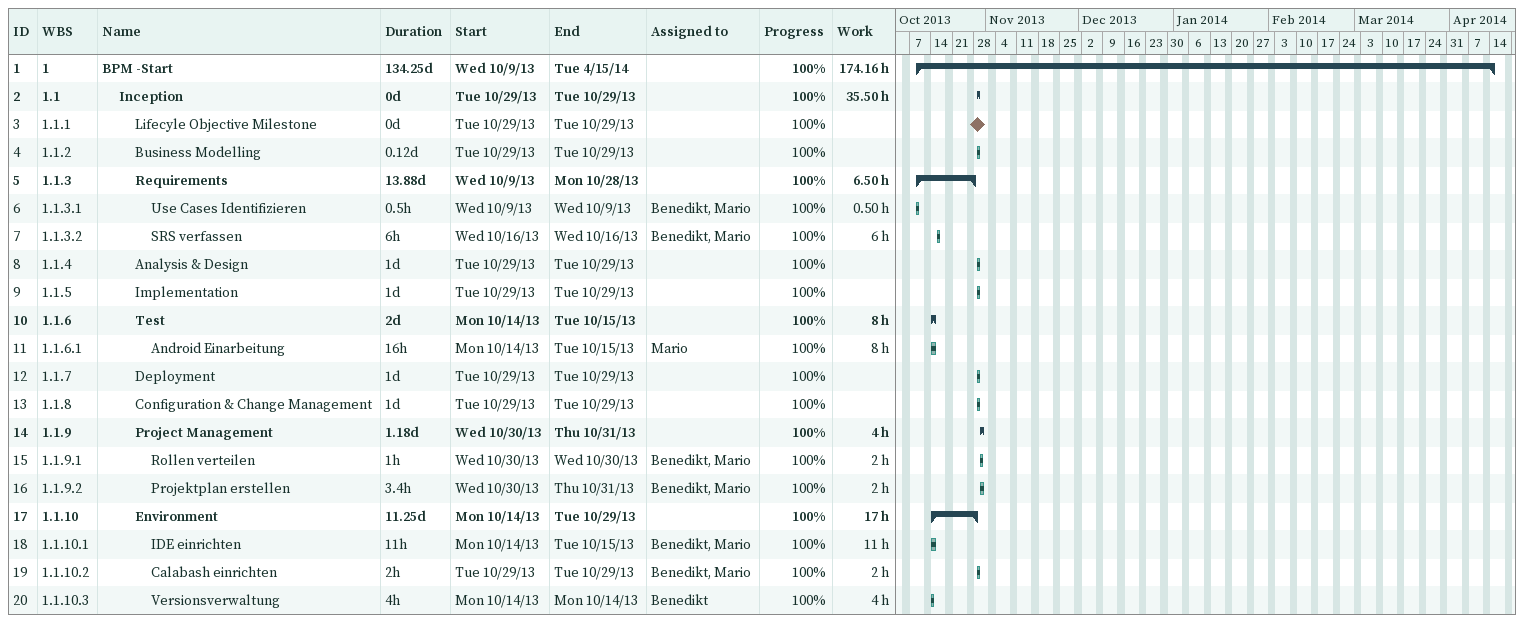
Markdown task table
| ID | WBS | Task | Duration | Start | Finish | Resources | % complete | Work (h) |
|---|---|---|---|---|---|---|---|---|
| 1 | 1 | **BPM -Start** | 134.25d | 2013-10-09 | 2014-04-15 |  | 100 | 174.16 |
| 2 | 1.1 | **Inception** | 0d | 2013-10-29 | 2013-10-29 |  | 100 | 35.50 |
| 3 | 1.1.1 | Lifecyle Objective Milestone | 0d | 2013-10-29 | 2013-10-29 |  | 100 |  |
| 4 | 1.1.2 | Business Modelling | 0.12d | 2013-10-29 | 2013-10-29 |  | 100 |  |
| 5 | 1.1.3 | **Requirements** | 13.88d | 2013-10-09 | 2013-10-28 |  | 100 | 6.50 |
| 6 | 1.1.3.1 | Use Cases Identifizieren | 0.5h | 2013-10-09 | 2013-10-09 | Benedikt, Mario | 100 | 0.50 |
| 7 | 1.1.3.2 | SRS verfassen | 6h | 2013-10-16 | 2013-10-16 | Benedikt, Mario | 100 | 6 |
| 8 | 1.1.4 | Analysis & Design | 1d | 2013-10-29 | 2013-10-29 |  | 100 |  |
| 9 | 1.1.5 | Implementation | 1d | 2013-10-29 | 2013-10-29 |  | 100 |  |
| 10 | 1.1.6 | **Test** | 2d | 2013-10-14 | 2013-10-15 |  | 100 | 8 |
| 11 | 1.1.6.1 | Android Einarbeitung | 16h | 2013-10-14 | 2013-10-15 | Mario | 100 | 8 |
| 12 | 1.1.7 | Deployment | 1d | 2013-10-29 | 2013-10-29 |  | 100 |  |
| 13 | 1.1.8 | Configuration & Change Management | 1d | 2013-10-29 | 2013-10-29 |  | 100 |  |
| 14 | 1.1.9 | **Project Management** | 1.18d | 2013-10-30 | 2013-10-31 |  | 100 | 4 |
| 15 | 1.1.9.1 | Rollen verteilen | 1h | 2013-10-30 | 2013-10-30 | Benedikt, Mario | 100 | 2 |
| 16 | 1.1.9.2 | Projektplan erstellen | 3.4h | 2013-10-30 | 2013-10-31 | Benedikt, Mario | 100 | 2 |
| 17 | 1.1.10 | **Environment** | 11.25d | 2013-10-14 | 2013-10-29 |  | 100 | 17 |
| 18 | 1.1.10.1 | IDE einrichten | 11h | 2013-10-14 | 2013-10-15 | Benedikt, Mario | 100 | 11 |
| 19 | 1.1.10.2 | Calabash einrichten | 2h | 2013-10-29 | 2013-10-29 | Benedikt, Mario | 100 | 2 |
| 20 | 1.1.10.3 | Versionsverwaltung | 4h | 2013-10-14 | 2013-10-14 | Benedikt | 100 | 4 |
